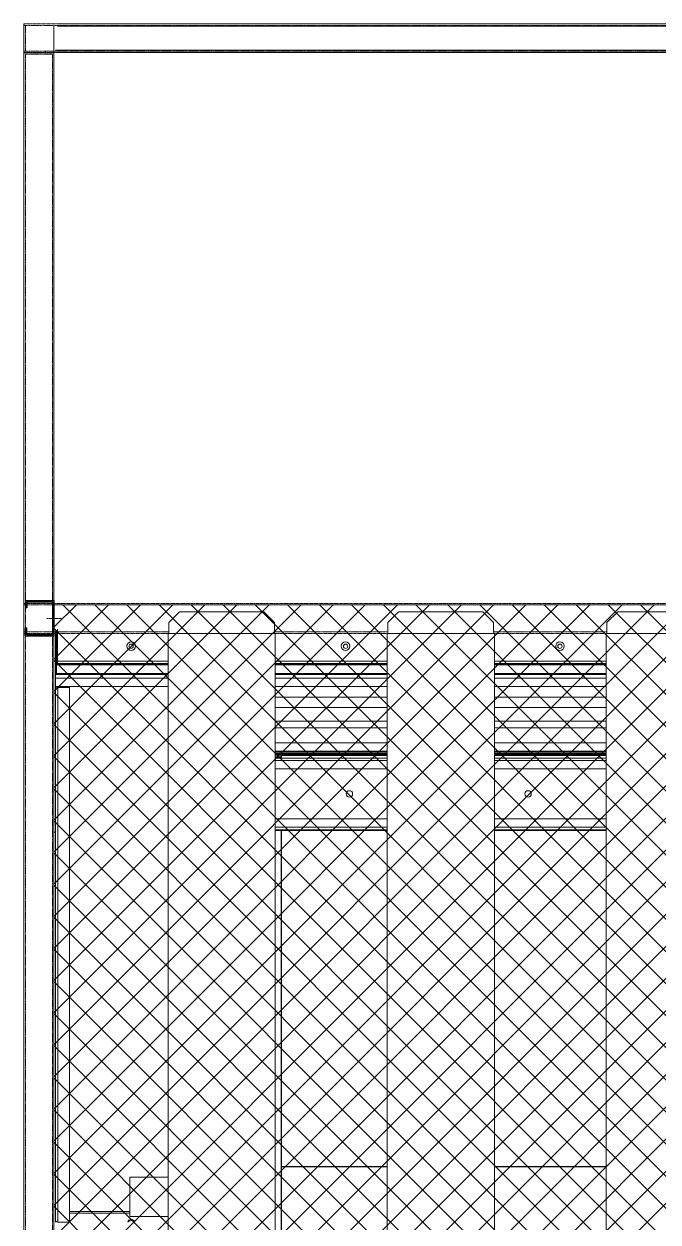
# Model space of a CAD drawing. Header units: millimetres. Extents: x -17070 to 48118, y -291348 to 33238.
# Drawn here: x 38509 to 39396, y 21348 to 23023 of the extents above; entities that cross this region are included whole.
import ezdxf

# ---------------------------------------------------------------- set-up
doc = ezdxf.new("R2010")
doc.units = ezdxf.units.MM
for name, pattern in [('CENTER', [2, 1.25, -0.25, 0.25, -0.25]), ('HIDDEN', [0.375, 0.25, -0.125]), ('HIDDENX2', [0.75, 0.5, -0.25])]:
    doc.linetypes.add(name, pattern=pattern)
doc.layers.add('center', color=1, linetype='CENTER')
doc.layers.add('HIDD', color=2, linetype='HIDDENX2')

# ---------------------------------------------------------------- blocks, each defined once
blk = doc.blocks.new('435')
for p, q in [((-131382, 21088.8), (-131342, 21088.8)), ((-131382, 21088.8), (-131382, 21078.8)), ((-131380, 21086.8), (-131344, 21086.8)), ((-131380, 21086.8), (-131380, 21078.8)), ((-131344, 21086.8), (-131344, 21040.8)), ((-131342, 21088.8), (-131342, 21038.8)), ((-131342, 21088.8), (-131342, 21038.8)), ((-131380, 21078.8), (-131382, 21078.8)), ((-131382, 21038.8), (-131382, 21050.8)), ((-131382, 21050.8), (-131380, 21050.8)), ((-131342, 21038.8), (-131382, 21038.8)), ((-131380, 21040.8), (-131380, 21050.8)), ((-131344, 21040.8), (-131380, 21040.8))]:
    blk.add_line(p, q)
blk = doc.blocks.new('3')
at = {"lineweight": 5}
h = blk.add_hatch(dxfattribs=at)
h.set_pattern_fill('ANSI37', scale=10)
h.set_pattern_definition([(45, (-866120.965, -357057.496), (-22.4506403, 22.4506403), []), (135, (-866120.965, -357057.496), (-22.4506403, -22.4506403), [])])
h.paths.add_polyline_path([(38550.6, 22210.8), (38550.6, 20130.8), (41166.6, 20130.8), (41166.6, 22210.8)])
at = {"color": 7, "lineweight": 20}
for p, q in [((38508.6, 20177.9), (38508.6, 23019.7)), ((38550.6, 20177.9), (38550.6, 23019.7)), ((41161.5, 23022.8), (38555.7, 23022.8)), ((41161.5, 23019.7), (38555.7, 23019.7)), ((41164.6, 22985.9), (38552.6, 22985.9)), ((41164.6, 22982.8), (38552.6, 22982.8)), ((38710.2, 22127.9), (38554.2, 22127.9)), ((38710.2, 22126.8), (38554.2, 22126.8)), ((38555.7, 22131.9), (38710.2, 22131.9)), ((38555.7, 22128.8), (38710.2, 22128.8)), ((38860.2, 22131.9), (39016.8, 22131.9)), ((38860.2, 22128.8), (39016.8, 22128.8)), ((39016.8, 22127.9), (38860.2, 22127.9)), ((39016.8, 22126.8), (38860.2, 22126.8)), ((39166.8, 22131.9), (39323.4, 22131.9)), ((39166.8, 22128.8), (39323.4, 22128.8)), ((39323.4, 22127.9), (39166.8, 22127.9)), ((39323.4, 22126.8), (39166.8, 22126.8)), ((38710.2, 22113.4), (38552.6, 22113.4)), ((38710.2, 22108.4), (38552.6, 22108.4)), ((38554.2, 22114.6), (38710.2, 22114.6)), ((38554.2, 22113.7), (38710.2, 22113.7)), ((38860.2, 22114.6), (39016.8, 22114.6)), ((38860.2, 22113.7), (39016.8, 22113.7)), ((39016.8, 22113.4), (38860.2, 22113.4)), ((39016.8, 22108.4), (38860.2, 22108.4)), ((39166.8, 22114.6), (39323.4, 22114.6)), ((39166.8, 22113.7), (39323.4, 22113.7)), ((39323.4, 22113.4), (39166.8, 22113.4)), ((39323.4, 22108.4), (39166.8, 22108.4)), ((38552.6, 22096.6), (38710.2, 22096.6)), ((38860.2, 22096.6), (39016.8, 22096.6)), ((39166.8, 22096.6), (39323.4, 22096.6)), ((38860.2, 21996.4), (39016.8, 21996.4)), ((38860.2, 21992.9), (39016.8, 21992.9)), ((39166.8, 21996.4), (39323.4, 21996.4)), ((39166.8, 21992.9), (39323.4, 21992.9)), ((39016.8, 21899.9), (38860.2, 21899.9)), ((39016.8, 21896.4), (38860.2, 21896.4)), ((39016.8, 21895.2), (38860.2, 21895.2)), ((38868.3, 20482.9), (38868.3, 21896.4)), ((38868.8, 20482.9), (38868.8, 21896.4)), ((39323.4, 21899.9), (39166.8, 21899.9)), ((39323.4, 21896.4), (39166.8, 21896.4)), ((39323.4, 21895.2), (39166.8, 21895.2))]:
    blk.add_line(p, q, dxfattribs=at)
at = {"lineweight": 20}
for p, q in [((38550.6, 20172.8), (38550.6, 22982.8)), ((38550.6, 22210.8), (41166.6, 22210.8)), ((38550.6, 20130.8), (38550.6, 22210.8)), ((38711.2, 22185.8), (38726.2, 22200.8)), ((38844.2, 22200.8), (38726.2, 22200.8)), ((38859.2, 22185.8), (38844.2, 22200.8)), ((39017.8, 22185.8), (39032.8, 22200.8)), ((39150.8, 22200.8), (39032.8, 22200.8)), ((39165.8, 22185.8), (39150.8, 22200.8)), ((39324.4, 22185.8), (39339.4, 22200.8)), ((39457.4, 22200.8), (39339.4, 22200.8)), ((38711.2, 22170.8), (38711.2, 22185.8)), ((38859.2, 22170.8), (38859.2, 22185.8)), ((39017.8, 22170.8), (39017.8, 22185.8)), ((39165.8, 22170.8), (39165.8, 22185.8)), ((39324.4, 22170.8), (39324.4, 22185.8)), ((38710.2, 20181.8), (38710.2, 22170.8)), ((38860.2, 20181.8), (38860.2, 22170.8)), ((39016.8, 20181.8), (39016.8, 22170.8)), ((39166.8, 20181.8), (39166.8, 22170.8)), ((39323.4, 20181.8), (39323.4, 22170.8))]:
    blk.add_line(p, q, dxfattribs=at)
at = {"color": 7, "lineweight": 20, "ltscale": 0.025}
blk.add_line((38555.7, 22176.9), (38555.7, 22131.9), dxfattribs=at)
at = {"color": 7, "lineweight": 20, "ltscale": 0.000888889}
for p, q in [((38552.6, 22173.9), (38552.6, 22172.3)), ((38552.6, 22170.8), (38554.2, 22170.8)), ((38552.6, 22131.9), (38554.2, 22131.9)), ((38552.6, 22131.9), (38554.2, 22131.9)), ((38552.6, 22113.5), (38554.2, 22113.5))]:
    blk.add_line(p, q, dxfattribs=at)
at = {"color": 7, "lineweight": 20, "ltscale": 0.001703}
blk.add_line((38552.6, 22173.9), (38555.7, 22173.9), dxfattribs=at)
at = {"color": 7, "lineweight": 20, "ltscale": 0.000253866}
blk.add_line((38552.6, 22171.9), (38552.6, 22172.3), dxfattribs=at)
at = {"color": 7, "lineweight": 20, "ltscale": 0.000215038}
blk.add_line((38552.6, 22172.3), (38553, 22172.3), dxfattribs=at)
at = {"color": 7, "lineweight": 20, "ltscale": 0.000100412}
blk.add_line((38552.6, 22171.9), (38552.8, 22171.9), dxfattribs=at)
at = {"color": 7, "lineweight": 20, "ltscale": 0.000558111}
blk.add_line((38552.6, 22171.9), (38552.6, 22170.9), dxfattribs=at)
at = {"color": 7, "lineweight": 20, "ltscale": 0.021611}
for p, q in [((38552.6, 22170.8), (38552.6, 22131.9)), ((38554.2, 22131.9), (38554.2, 22170.8))]:
    blk.add_line(p, q, dxfattribs=at)
at = {"color": 7, "lineweight": 20, "ltscale": 0.000833333}
for p, q in [((38554.2, 22170.8), (38555.7, 22170.8)), ((38555.7, 22131.9), (38554.2, 22131.9)), ((38868.3, 21998.4), (38868.3, 21996.9)), ((38868.8, 21998.4), (38868.8, 21996.9))]:
    blk.add_line(p, q, dxfattribs=at)
at = {"color": 7, "lineweight": 20, "ltscale": 0.000598884}
blk.add_line((38554.7, 22171.9), (38555.7, 22171.9), dxfattribs=at)
at = {"color": 7, "lineweight": 20, "ltscale": 1.32337e-05}
blk.add_line((38555.7, 22172.3), (38555.7, 22172.3), dxfattribs=at)
at = {"color": 0, "lineweight": 20}
for p, q in [((38710.2, 22170.8), (38860.2, 22170.8)), ((39016.8, 22170.8), (39166.8, 22170.8)), ((39323.4, 22170.8), (39473.4, 22170.8)), ((39016.8, 22081.5), (38860.2, 22081.5)), ((39323.4, 22081.5), (39166.8, 22081.5)), ((38860.2, 22067.4), (39016.8, 22067.4)), ((39166.8, 22067.4), (39323.4, 22067.4)), ((38860.2, 22048.2), (39016.8, 22048.2)), ((39166.8, 22048.2), (39323.4, 22048.2)), ((39016.8, 22038.6), (38860.2, 22038.6)), ((39323.4, 22038.6), (39166.8, 22038.6))]:
    blk.add_line(p, q, dxfattribs=at)
at = {"color": 7, "lineweight": 20, "ltscale": 0.010219}
for p, q in [((38552.6, 22113.5), (38552.6, 22131.9)), ((38554.2, 22113.5), (38554.2, 22131.9))]:
    blk.add_line(p, q, dxfattribs=at)
at = {"color": 7, "lineweight": 20, "ltscale": 0.002255}
blk.add_line((38554.2, 22127.9), (38554.2, 22131.9), dxfattribs=at)
at = {"color": 7, "lineweight": 20, "ltscale": 0.000618098}
blk.add_line((38554.2, 22126.8), (38554.2, 22127.9), dxfattribs=at)
at = {"color": 7, "lineweight": 20, "ltscale": 0.006747}
blk.add_line((38554.2, 22126.8), (38554.2, 22114.6), dxfattribs=at)
at = {"color": 7, "lineweight": 20, "ltscale": 0.001722}
blk.add_line((38555.7, 22128.8), (38555.7, 22131.9), dxfattribs=at)
at = {"color": 7, "lineweight": 20, "ltscale": 8.17598e-05}
blk.add_line((38552.6, 22113.4), (38552.6, 22113.5), dxfattribs=at)
at = {"color": 7, "lineweight": 20, "ltscale": 0.00275}
blk.add_line((38552.6, 22113.4), (38552.6, 22108.4), dxfattribs=at)
at = {"color": 7, "lineweight": 20, "ltscale": 0.00658}
blk.add_line((38552.6, 22108.4), (38552.6, 22096.6), dxfattribs=at)
at = {"color": 7, "lineweight": 20, "ltscale": 0.000524657}
blk.add_line((38554.2, 22113.7), (38554.2, 22114.6), dxfattribs=at)
at = {"color": 7, "lineweight": 20, "ltscale": 0.414571}
blk.add_line((38552.6, 22096.6), (38552.6, 21350.4), dxfattribs=at)
at = {"color": 7, "lineweight": 20, "ltscale": 2.39452e-05}
blk.add_line((38556.1, 22096.6), (38556.1, 22096.6), dxfattribs=at)
at = {"color": 7, "lineweight": 20, "ltscale": 0.009167}
for p, q in [((38572.6, 22096.6), (38556.1, 22096.6)), ((38572.6, 22095.2), (38556.1, 22095.2)), ((38556.1, 21347.9), (38572.6, 21347.9))]:
    blk.add_line(p, q, dxfattribs=at)
at = {"color": 7, "lineweight": 20, "ltscale": 0.415127}
for p, q in [((38556.1, 22095.2), (38556.1, 21347.9)), ((38572.6, 21347.9), (38572.6, 22095.2))]:
    blk.add_line(p, q, dxfattribs=at)
at = {"color": 7, "lineweight": 20, "ltscale": 0.000773611}
blk.add_line((38572.6, 22095.2), (38572.6, 22096.6), dxfattribs=at)
at = {"color": 7, "lineweight": 20, "ltscale": 0.434111}
for p, q in [((38860.2, 22018), (39016.8, 22018)), ((39166.8, 22018), (39323.4, 22018)), ((38860.2, 22006.1), (39016.8, 22006.1)), ((38860.2, 22004.6), (39016.8, 22004.6)), ((38860.2, 22003), (39016.8, 22003)), ((39166.8, 22006.1), (39323.4, 22006.1)), ((39166.8, 22004.6), (39323.4, 22004.6)), ((39166.8, 22003), (39323.4, 22003))]:
    blk.add_line(p, q, dxfattribs=at)
at = {"color": 7, "lineweight": 20, "ltscale": 0.435222}
for p, q in [((39016.8, 22003), (38860.2, 22003)), ((39016.8, 22001.4), (38860.2, 22001.4)), ((39323.4, 22003), (39166.8, 22003)), ((39323.4, 22001.4), (39166.8, 22001.4))]:
    blk.add_line(p, q, dxfattribs=at)
at = {"color": 7, "lineweight": 20, "ltscale": 0.026889}
blk.add_line((38860.2, 22001.4), (38861.3, 22001.4), dxfattribs=at)
at = {"color": 7, "lineweight": 20, "ltscale": 0.432889}
for p, q in [((38860.2, 22001.4), (39016.8, 22001.4)), ((39166.8, 22001.4), (39323.4, 22001.4))]:
    blk.add_line(p, q, dxfattribs=at)
at = {"color": 7, "lineweight": 20, "ltscale": 0.032222}
for p, q in [((38860.2, 22000.4), (38868.8, 22000.4)), ((38860.2, 22000.4), (38868.3, 22000.4)), ((38860.2, 21998.4), (38868.8, 21998.4)), ((38860.2, 21998.4), (38868.3, 21998.4)), ((38860.2, 21996.9), (38868.8, 21996.9)), ((38860.2, 21996.9), (38868.3, 21996.9))]:
    blk.add_line(p, q, dxfattribs=at)
at = {"color": 7, "lineweight": 20, "ltscale": 0.000555547}
blk.add_line((38861.3, 22001.4), (38861.3, 22000.4), dxfattribs=at)
at = {"color": 7, "lineweight": 20, "ltscale": 0.001111}
for p, q in [((38868.3, 21998.4), (38868.3, 22000.4)), ((38868.8, 21998.4), (38868.8, 22000.4)), ((38550.6, 21892.9), (38552.6, 21892.9))]:
    blk.add_line(p, q, dxfattribs=at)
at = {"color": 7, "lineweight": 20, "ltscale": 0.000277763}
for p, q in [((38868.3, 21996.4), (38868.3, 21996.9)), ((38868.8, 21996.4), (38868.8, 21996.9))]:
    blk.add_line(p, q, dxfattribs=at)
at = {"color": 7, "lineweight": 20, "ltscale": 0.373111}
for p, q in [((39016.8, 21999.9), (38868.8, 21999.9)), ((39323.4, 21999.9), (39166.8, 21999.9)), ((39016.8, 21425.3), (38868.8, 21425.3)), ((38868.8, 21425.2), (39016.8, 21425.2)), ((38868.8, 21425.1), (39016.8, 21425.1)), ((39016.8, 21425), (38868.8, 21425)), ((39323.4, 21425.3), (39166.8, 21425.3)), ((39166.8, 21425.2), (39323.4, 21425.2)), ((39166.8, 21425.1), (39323.4, 21425.1)), ((39323.4, 21425), (39166.8, 21425))]:
    blk.add_line(p, q, dxfattribs=at)
at = {"color": 7, "lineweight": 20, "ltscale": 0.460044}
for p, q in [((39016.8, 21981.4), (38860.2, 21981.4)), ((39323.4, 21981.4), (39166.8, 21981.4)), ((38860.2, 21911.4), (39016.8, 21911.4)), ((39166.8, 21911.4), (39323.4, 21911.4))]:
    blk.add_line(p, q, dxfattribs=at)
at = {"color": 7, "lineweight": 20, "ltscale": 0.028685}
blk.add_line((38657, 21410.5), (38657, 21358.8), dxfattribs=at)
at = {"color": 7, "lineweight": 20, "ltscale": 0.044778}
for p, q in [((38710.2, 21410.5), (38657, 21410.5)), ((38710.2, 21355.5), (38657, 21355.5))]:
    blk.add_line(p, q, dxfattribs=at)
at = {"color": 7, "lineweight": 20, "ltscale": 0.046889}
for p, q in [((38572.6, 21362.5), (38657, 21362.5)), ((38572.6, 21360.4), (38657, 21360.4))]:
    blk.add_line(p, q, dxfattribs=at)
at = {"color": 7, "lineweight": 20, "ltscale": 0.00187}
blk.add_line((38657, 21358.8), (38657, 21355.5), dxfattribs=at)
at = {"color": 7, "lineweight": 20, "ltscale": 0.001378}
blk.add_line((38552.6, 21347.9), (38552.6, 21350.4), dxfattribs=at)
at = {"color": 7, "lineweight": 20, "ltscale": 0.000154576}
blk.add_line((38554.6, 21347.9), (38554.6, 21348.2), dxfattribs=at)
at = {"color": 7, "lineweight": 20}
for centre, radius in [((38658.6, 22152.9), 6), ((38958.6, 22152.9), 6), ((39258.6, 22152.9), 6), ((38658.6, 22152.9), 3), ((38958.6, 22152.9), 3), ((39258.6, 22152.9), 3), ((38964, 21946.4), 4.5), ((39214, 21946.4), 4.5)]:
    blk.add_circle(centre, radius, dxfattribs=at)
for centre, radius, start, end in [((38555.7, 22170.8), 3.1, 90, 180), ((38555.7, 22170.8), 1.5, 90, 180), ((38547.5, 21851.9), 3.1, 359.4685, 0), ((38547.5, 21843.7), 3.1, 0, 0.5355)]:
    blk.add_arc(centre, radius, start, end, dxfattribs=at)
for centre, major_axis, ratio, start_param, end_param in [((38555.7, 22170.8), (1.5, 0), 0.695361, 1.570796, 3.141593), ((38658.6, 22128.1), (-3, 0), 0.695361, 5.942736, 6.283214), ((38658.6, 22128.1), (-3, 0), 0.695361, 0.000029, 0.127836), ((38658.6, 22127), (-3, 0), 0.695361, 5.212389, 5.846004), ((38658.6, 22125.5), (4.5, 0), 0.69625, 0.981351, 2.160242), ((38658.6, 22127), (-3, 0), 0.695361, 5.196445, 5.212389), ((38658.6, 22127), (-3, 0), 0.695361, 3.578774, 4.229082), ((38658.6, 22128.1), (-3, 0), 0.695361, 3.141622, 3.482042), ((38658.6, 22128.1), (-3, 0), 0.695361, 3.013425, 3.141622), ((38958.6, 22128.1), (-3, 0), 0.695361, 5.942736, 6.283214), ((38958.6, 22128.1), (-3, 0), 0.695361, 0.000029, 0.127836), ((38958.6, 22127), (-3, 0), 0.695361, 5.196445, 5.846004), ((38958.6, 22125.5), (4.5, 0), 0.69625, 0.981351, 2.160242), ((38958.6, 22127), (-3, 0), 0.695361, 3.578774, 4.229082), ((38958.6, 22128.1), (-3, 0), 0.695361, 3.141622, 3.482042), ((38958.6, 22128.1), (-3, 0), 0.695361, 3.013425, 3.141622), ((39258.6, 22128.1), (-3, 0), 0.695361, 5.942736, 6.283214), ((39258.6, 22128.1), (-3, 0), 0.695361, 0.000029, 0.127836), ((39258.6, 22127), (-3, 0), 0.695361, 5.196445, 5.846004), ((39258.6, 22125.5), (4.5, 0), 0.69625, 0.981351, 2.160242), ((39258.6, 22127), (-3, 0), 0.695361, 3.578774, 4.229082), ((39258.6, 22128.1), (-3, 0), 0.695361, 3.141622, 3.482042), ((39258.6, 22128.1), (-3, 0), 0.695361, 3.013425, 3.141622), ((38556.1, 22097.6), (-3.5, 0), 0.69625, 0.423425, 1.570796), ((38556.1, 22097.6), (-1.5, 0), 0.69625, 1.282507, 1.570796), ((38556.1, 21350.4), (-3.5, 0), 0.69625, 6.283185, 7.853982), ((38658.6, 21348.2), (-4.5, 0), 0.69625, 5.783185, 6.283156), ((38658.6, 21348.2), (-4.5, 0), 0.69625, 6.283156, 6.369762), ((38658.6, 21346.7), (-4.5, 0), 0.69625, 5.783185, 5.902326), ((38658.6, 21348.2), (-4.5, 0), 0.69625, 3.141564, 5.783185), ((38658.6, 21346.7), (-4.5, 0), 0.69625, 3.522452, 5.783185), ((38658.6, 21348.2), (-4.5, 0), 0.69625, 3.05507, 3.141564)]:
    blk.add_ellipse(centre, major_axis=major_axis, ratio=ratio, start_param=start_param, end_param=end_param, dxfattribs=at)
at = {"layer": 'center', "lineweight": 20}
for p, q in [((38508.6, 23022.8), (41208.6, 23022.8)), ((38508.6, 23022.8), (38508.6, 20022.8)), ((38508.6, 22982.8), (41208.6, 22982.8)), ((38550.6, 22982.6), (38508.6, 22982.6)), ((38550.6, 22982.6), (38550.6, 20173)), ((38508.6, 22212.8), (41166.6, 22212.8)), ((38560.6, 22191.8), (38540.6, 22191.8)), ((38508.6, 22170.8), (38710.2, 22170.8)), ((38860.2, 22170.8), (39016.8, 22170.8)), ((39166.8, 22170.8), (39323.4, 22170.8))]:
    blk.add_line(p, q, dxfattribs=at)
at = {"layer": 'HIDD', "linetype": 'HIDDEN', "lineweight": 20}
for p, q in [((38508.6, 23020.8), (41206.6, 23020.8)), ((38510.6, 23020.8), (38510.6, 22984.8)), ((38508.6, 22984.8), (41206.6, 22984.8)), ((38548.6, 22980.6), (38510.6, 22980.6)), ((38510.6, 22980.6), (38510.6, 22170.8)), ((38538.6, 22984.8), (38538.6, 22982.8)), ((38548.6, 22980.6), (38548.6, 20175)), ((38508.6, 22210.8), (41166.6, 22210.8)), ((38508.6, 22172.8), (38711.2, 22172.8)), ((38510.6, 20175), (38510.6, 22166.8)), ((38859.2, 22172.8), (39017.8, 22172.8)), ((39165.8, 22172.8), (39324.4, 22172.8))]:
    blk.add_line(p, q, dxfattribs=at)
at = {"lineweight": 20}
blk.add_blockref('435', (169892.6, 1127.9), dxfattribs=at)

msp = doc.modelspace()

# ---------------------------------------------------------------- block references
msp.add_blockref('3', (0, 0))

doc.saveas('drawing.dxf')
